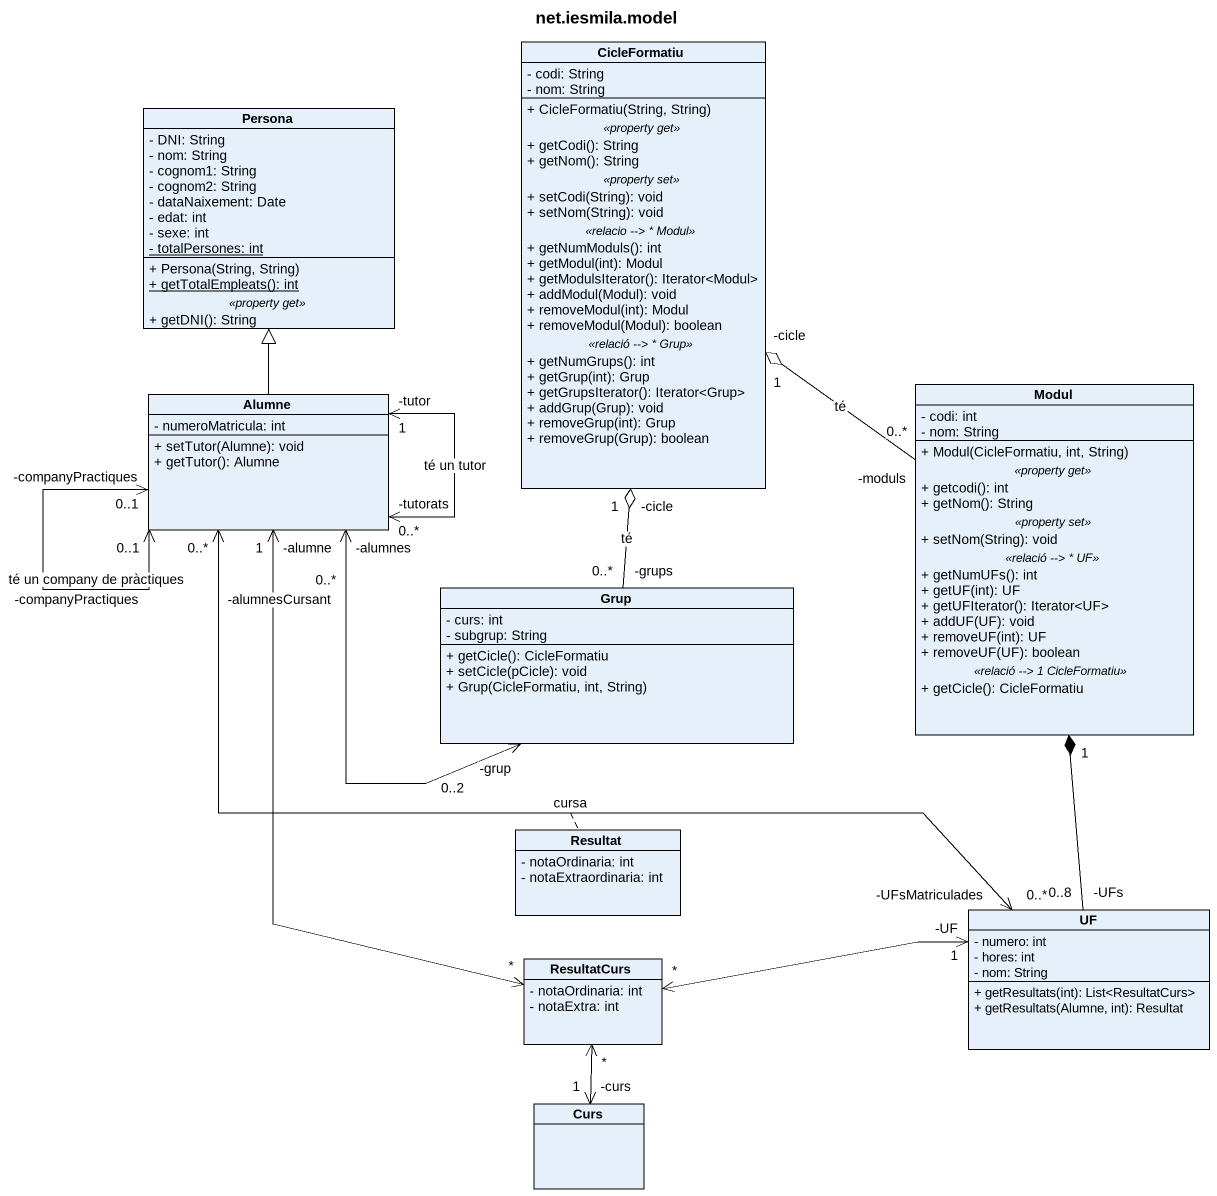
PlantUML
@startuml
title net.iesmila.model
hide circle
hide empty members
skinparam classAttributeIconSize 0
class CicleFormatiu {
  - codi: String
  - nom: String
  --
  + CicleFormatiu(String, String)
  .. <<property get>> ..
  + getCodi(): String
  + getNom(): String
  .. <<property set>> ..
  + setCodi(String): void
  + setNom(String): void
  .. <<relacio --> * Modul>> ..
  + getNumModuls(): int
  + getModul(int): Modul
  + getModulsIterator(): Iterator<Modul>
  + addModul(Modul): void
  + removeModul(int): Modul
  + removeModul(Modul): boolean
  .. <<relació --> * Grup>> ..
  + getNumGrups(): int
  + getGrup(int): Grup
  + getGrupsIterator(): Iterator<Grup>
  + addGrup(Grup): void
  + removeGrup(int): Grup
  + removeGrup(Grup): boolean
}
class Persona {
  - DNI: String
  - nom: String
  - cognom1: String
  - cognom2: String
  - dataNaixement: Date
  - edat: int
  - sexe: int
  {static} - totalPersones: int
  --
  + Persona(String, String)
  {static} + getTotalEmpleats(): int
  .. <<property get>> ..
  + getDNI(): String
}
class Alumne {
  - numeroMatricula: int
  + setTutor(Alumne): void
  + getTutor(): Alumne
}
class Modul {
  - codi: int
  - nom: String
  --
  + Modul(CicleFormatiu, int, String)
  .. <<property get>> ..
  + getcodi(): int
  + getNom(): String
  .. <<property set>> ..
  + setNom(String): void
  .. <<relació --> * UF>> ..
  + getNumUFs(): int
  + getUF(int): UF
  + getUFIterator(): Iterator<UF>
  + addUF(UF): void
  + removeUF(int): UF
  + removeUF(UF): boolean
  .. <<relació --> 1 CicleFormatiu>> ..
  + getCicle(): CicleFormatiu
}
class Grup {
  - curs: int
  - subgrup: String
  + getCicle(): CicleFormatiu
  + setCicle(pCicle): void
  + Grup(CicleFormatiu, int, String)
}
class Resultat {
  - notaOrdinaria: int
  - notaExtraordinaria: int
}
class UF {
  - numero: int
  - hores: int
  - nom: String
  + getResultats(int): List<ResultatCurs>
  + getResultats(Alumne, int): Resultat
}
class ResultatCurs {
  - notaOrdinaria: int
  - notaExtra: int
}
class Curs
Alumne -up-|> Persona
Alumne "-tutorats\n0..*" <--> "-tutor\n1" Alumne : té un tutor
Alumne "-companyPractiques\n0..1" <--> "-companyPractiques\n0..1" Alumne : té un company de pràctiques
Alumne "-alumnes\n0..*" <-right-> "-grup\n0..2" Grup
Alumne "-alumnesCursant\n0..*" <--> "-UFsMatriculades\n0..*" UF : cursa
(Alumne, UF) .. Resultat
Modul "-moduls\n0..*" -up-o "-cicle\n1" CicleFormatiu : té
Grup "-grups\n0..*" -up-o "-cicle\n1" CicleFormatiu : té
UF "-UFs\n0..8" -up-* "1" Modul
ResultatCurs "*" <-up-> "-alumne\n1" Alumne
ResultatCurs "*" <-right-> "-UF\n1" UF
ResultatCurs "*" <--> "-curs\n1" Curs
@enduml
